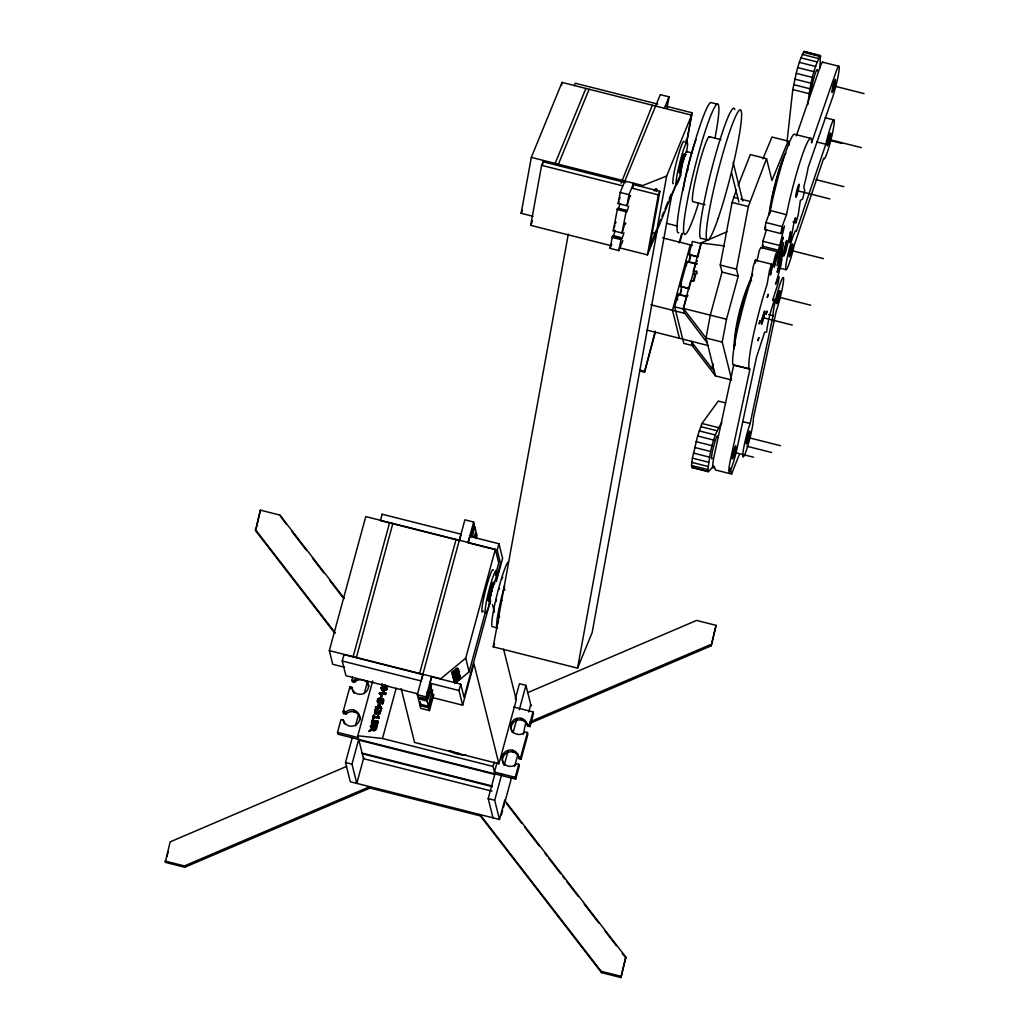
<?xml version="1.0" encoding="UTF-8"?>
<svg xmlns="http://www.w3.org/2000/svg" width="1029" height="1029" viewBox="0 0 1029 1029"><rect width="100%" height="100%" fill="white"/><g stroke="black" fill="none" stroke-linecap="round" stroke-linejoin="round"><path stroke-width="1.5" d="M494.795 582.813C490.756 580.009 486.91 604.126 489.289 599.804M489.984 601.206L488.338 600.64L490.331 601.219L490.267 597.875L488.646 597.463M493.328 583.713L493.135 582.44M685.828 154.594C680.606 154.247 679.68 169.129 679.796 172.357M679.307 171.457L680.928 171.869M684.298 154.762L684.311 154.401M656.283 190.982L655.975 190.018L654.804 190.828M456.079 676.194L454.188 678.034M458.522 674.728L459.14 673.583L457.918 674.252L459.024 674.805L458.278 675.731L457.326 676.31L456.709 675.577L458.497 674.342L457.429 672.966C462.162 667.088 449.467 679.436 454.406 675.358C449.094 682.034 465.442 665.866 455.525 674.947C459.667 677.018 450.625 681.417 455.114 677.622M713.663 465.957L708.364 471.694L692.144 467.603L691.501 465.455L692.401 458.149L697.623 436.013L701.971 423.459L718.306 401.066L725.677 402.931M708.364 471.694L707.849 471.346C709.457 454.715 712.415 436.669 721.818 422.585M819.959 67.94L820.383 55.553L804.163 51.45C797.539 62.885 795.649 76.725 792.793 89.549L787.044 141.5M623.934 232.747A8.399 0.823 -75.8 0 1 621.31 238.355L612.551 236.143A8.399 0.823 -75.8 0 0 615.175 230.535M621.31 238.355L618.789 250.574L610.03 248.362L612.564 236.065M680.156 166.248L681.777 166.659L680.992 171.187L679.372 170.775M766.502 229.557L762.926 241.288L762.399 246.201L778.619 250.291L783.262 237.094L778.426 257.327L778.696 259.591L783.674 242.78L780.072 260.954L781.114 260.26L786.683 240.503L783.905 255.784L780.947 255.038M778.619 250.291L784.497 225.968L780.882 233.57L764.676 229.467L765.923 222.508L770.322 210.495A54.293 5.338 -75.8 0 1 794.62 134.297L810.826 138.388M807.791 104.675C809.759 88.018 812.473 70.409 820.383 55.553M755.093 263.205L755.44 260.118L771.66 264.209L770.438 275.052L775.403 255.051L777.049 251.629L760.83 247.526L759.183 250.947L756.932 261.186M656.926 190.687L656.965 189.902A2.405 1.338 -52.6 0 0 656.541 189.22L654.251 190.609M628.706 206.134A8.399 0.823 -75.8 0 1 627.587 209.723L627.085 210.971A8.399 0.823 -75.8 0 1 626.288 210.739L617.541 208.527A8.399 0.823 -75.8 0 0 618.326 208.758L618.828 207.511A8.399 0.823 -75.8 0 0 619.96 203.909M372.369 724.596L373.244 724.686A1.878 1.389 -63.1 0 0 374.016 724.377A2.109 1.569 -63.1 0 0 374.826 723.4L375.186 721.689L376.833 721.985L376.009 724.995L377.154 725.316L378.235 721.368L374.8 720.802L374.144 723.168L373.025 723.696M372.511 724.673L371.34 723.091L372.305 720.223C370.993 722.049 374.569 727.053 375.276 721.046L374.8 720.802M780.882 233.57L782.143 226.612L786.529 214.598A54.293 5.338 -75.8 0 1 801.81 156.537A54.293 5.338 -75.8 0 1 811.598 140.973L811.534 142.89L835.87 72.313A19.525 1.917 -75.8 0 1 838.931 71.245A19.525 1.917 -75.8 0 1 832.345 97.999L808.189 167.315A28.799 2.83 -75.8 0 1 803.803 186.892L804.755 190.674L802.607 198.996L800.356 200.423L798.182 215.125L795.919 222.74L792.973 221.994M533.073 216.309L521.15 213.286L531.324 157.373L562.04 82.41L691.604 115.158L686.51 143.121M610.094 245.416L530.694 225.351L541.614 165.335L543.08 161.772L625.581 182.622M542.515 164.884L543.08 161.772M561.474 85.51L562.04 82.41M679.32 177.117L671.59 195.973L592.189 632.449L577.565 668.143L493.238 646.829L568.317 234.072M621.079 183.303L652.36 105.241M625.722 223.807A8.399 0.823 -75.8 0 0 622.558 231.538L621.992 232.991L613.233 230.766L617.554 208.372M630.674 195.986A8.399 0.823 -75.8 0 0 629.864 196.629L629.375 197.877A8.399 0.823 -75.8 0 0 627.677 203.575L626.944 205.761L618.185 203.549L620.204 192.449L660.284 94.642L669.043 96.855L667.036 107.865M621.992 232.991L626.314 210.585M626.944 205.761L628.963 194.661L633.645 183.239L632.796 187.895M619.432 247.783L647.447 254.87L658.367 194.854L659.833 191.278L633.362 184.59M659.833 191.278L649.904 245.841L656.528 229.673M652.013 233.724L656.489 231.949L666.663 176.023L691.604 115.158M577.565 668.143L656.965 231.666L647.447 254.87M685.726 142.825L686.292 139.7M686.562 142.761L692.015 112.753L665.544 106.064M777.049 251.629L774.181 267.193L779.673 247.848L780.689 247.294L777.011 265.688L781.886 249.365L782.117 251.745L777.152 272.312L781.731 259.424L781.165 264.44L775.66 284.236L779.249 276.75L777.963 283.772L772.547 300.429L774.747 299.182C770.914 310.231 767.904 320.585 766.592 332.148L764.676 332.11L756.482 357.269L737.394 446.908A19.525 1.917 -75.8 0 1 730.14 470.999A19.525 1.917 -75.8 0 1 730.551 459.307L749.974 369.025L733.253 365.102A54.293 5.338 -75.8 0 1 736.378 334.682A42.06 4.129 -75.8 0 1 739.98 319.183A54.293 5.338 -75.8 0 1 750.823 280.454L753.357 265.971L755.44 260.118M731.31 378.479L722.242 342.104L726.513 319.222L738.23 276.171L736.481 269.161L748.327 206.533L766.541 158.685L750.321 154.582L738.14 185.503M731.683 379.997L715.464 375.894L706.023 338.014L710.306 315.131L722.011 272.068L720.261 265.058L732.108 202.443L736.404 189.928M488.852 596.241L490.473 596.64L491.36 592.627L489.74 592.215M496.004 601.553L496.505 599.573M504.557 590.209L504.699 589.115L504.3 589.977M687.861 169.258L687.899 170.119M687.719 296.005L687.861 295.246M375.302 721.818L375.302 723.631A2.109 1.569 -63.1 0 1 374.492 724.622A1.878 1.389 -63.1 0 1 373.72 724.93L372.035 724.429M377.862 715.798L377.502 717.097L378.389 715.85L379.058 718.409L373.411 717.586L373.54 719.104L373.411 717.586M378.389 715.85L378.904 717.496M381.849 683.938C380.498 686.767 385.155 688.105 385.566 684.928M382.325 684.182L383.058 686.819M750.141 423.498L773.088 315.71A20.117 1.981 -75.8 0 1 778.631 288.442A20.117 1.981 -75.8 0 1 783.493 281.11A20.117 1.981 -75.8 0 1 776.265 310.925L753.305 418.726A20.117 1.981 -75.8 0 1 747.761 445.981A20.117 1.981 -75.8 0 1 742.899 453.313A20.117 1.981 -75.8 0 1 750.141 423.498L742.771 421.646M748.507 368.652L733.754 364.922L714.332 455.217A19.525 1.917 -75.8 0 0 713.92 466.896M656.283 190.789L656.438 189.503A2.405 1.338 -52.6 0 0 656.013 188.821L653.904 189.928M761.627 324.058L764.534 311.298L764.225 311.877A6.727 0.656 -75.8 0 0 761.884 319.865A6.727 0.656 -75.8 0 0 761.627 324.058L761.936 323.479A6.727 0.656 -75.8 0 0 764.264 315.491A6.727 0.656 -75.8 0 0 764.534 311.298M502.152 578.825L502.692 576.96M613.798 229.326L613.233 230.766M680.298 165.643L681.918 166.042L682.716 162.749L681.095 162.338M678.15 293.947L674.651 306.822L683.41 309.047L686.909 296.159L678.24 294.551A8.399 0.823 -75.8 0 0 677.854 296.468M490.782 588.356L492.402 588.755L491.45 592.305L489.817 591.894M618.931 201.362L618.185 203.549M687.128 261.739C706.769 266.652 692.941 261.893 687.063 261.996A8.399 0.823 -75.8 0 0 686.343 265.701M499.142 617.914L499.579 616.41M762.296 248.285L763.068 245.262M681.327 161.45C683.333 163.457 684.98 157.81 682.163 158.595M352.162 738.012L345.5 762.515L350.297 781.757L499.477 819.483L504.686 800.33L625.825 957.073L620.95 977.55L601.489 972.637L480.35 815.894L370.08 788.021L184.744 867.267L165.283 862.353L170.158 841.876L346.67 766.386M334.657 633.015L255.526 530.63L260.401 510.152L279.862 515.066L344.342 598.492M166.891 856.462L168.087 852.051M256.324 527.684L260.401 510.152M344.651 667.294L332.727 664.284L329.319 650.611L365.771 516.584L495.335 549.345L498.743 563.017L495.399 575.275M342.258 661.017L343.995 654.637L422.958 674.6L421.221 680.979L342.258 661.017L345.911 675.693L417.53 693.79M353.153 656.643L389.618 522.616M356.407 657.454L392.859 523.439M513.754 707.026L533.022 711.901L533.472 713.702L529.974 726.59L527.633 725.998L527.17 724.056A8.399 8.232 -14 0 0 515.516 718.847A8.399 8.232 -14 0 0 512.185 731.066A8.399 8.232 -14 0 0 524.996 732.031L527.427 732.481L527.877 734.282L521.098 759.196L519.105 758.695L518.642 756.637A8.399 8.232 -14 0 0 513.227 750.398L511.079 749.974A8.399 8.232 -14 0 0 507.541 765.962L509.689 766.399A8.399 8.232 -14 0 0 515.799 764.418L516.429 763.737L518.77 764.315L519.208 766.116L515.683 779.12L337.949 734.179L337.499 732.378L341.011 719.503L343.339 720.081L343.815 722.024A8.399 8.232 -14 0 0 344.651 724.004M360.304 719.721A8.399 8.232 -14 0 0 345.976 714.049L343.557 713.599L343.107 711.798L349.886 686.883L351.879 687.385L352.342 689.443A8.399 8.232 -14 0 0 354.195 693.276M368.858 686.356A8.399 8.232 -14 0 0 363.43 680.118L361.295 679.68A8.399 8.232 -14 0 0 355.172 681.661L354.542 682.343L352.214 681.764L352.548 677.069M343.557 713.599L344.355 710.666M355.494 725.767L358.414 715.039M364.24 693.597L367.585 681.339M491.978 791.147L363.507 758.669L357.796 735.748L372.691 680.979M363.867 757.37L356.78 783.403L351.982 764.161L358.645 739.658M369.077 731.285L372.614 726.924L370.324 726.667L370.594 725.715L376.807 726.603C377.643 729.548 372.961 733.008 372.266 729.008L369.077 731.285L372.742 729.239C373.373 733.008 376.961 728.185 376.331 726.358M373.54 719.104L372.472 718.795L373.424 715.296L374.492 715.605L374.132 716.904L377.977 717.342M375.482 707.72L377.939 708.184L375.482 707.72L375.739 706.794L378.183 707.257L378.582 703.836L377.72 707.013M384.537 693.199L381.836 690.382L386.184 689.134L381.232 688.594L381 687.449L387.213 688.337L386.865 689.636L382.698 690.832L385.901 693.16L385.541 694.485L379.328 693.61L379.585 692.658L385.013 693.443M369.552 731.516L372.794 728.262L372.614 726.924M373.09 727.169L370.8 726.911L370.594 725.715M372.948 719.039L373.424 715.296M375.958 707.952L375.739 706.794M379.804 693.855L379.585 692.658M381.232 688.594L381 687.449M374.132 716.904L374.016 715.361M380.987 710.332C379.006 709.251 379.933 713.804 377.63 713.238A1.634 1.209 -63.1 0 1 376.73 714.01L375.212 713.753A2.354 1.749 -63.1 0 1 374.466 713.058L375.302 709.315C375.006 710.898 374.942 715.194 378.093 711.129C378.711 715.541 380.125 711.013 380.987 710.332L379.817 713.985L377.154 713.007A1.634 1.209 -63.1 0 1 376.254 713.766L375.572 713.843M382.711 699.064C378.672 703.399 377.36 703.154 378.389 698.331C374.62 702.434 380.177 705.598 381.399 699.99C385.013 701.045 380.37 706.023 382.389 699.964M372.987 723.786L373.591 720.557L372.305 720.223M377.128 712.93L375.508 712.377L376.112 709.405M378.621 702.447L379.354 698.434M377.707 709.032L378.556 708.248L377.707 709.032L377.463 707.939M380.434 697.726L381.167 695.012L381.875 695.089L381.605 698.048L380.434 697.726L381.605 698.048M380.91 697.971L381.167 695.012M381.129 697.803L381.875 695.089M373.244 727.001C371.199 729.947 376.395 731.092 375.894 727.477L373.244 727.001L375.894 727.477M381.052 707.566L378.801 707.322L378.994 704.659L381.052 707.566L379.469 704.904M377.45 711.065L377.321 712.775M373.72 727.246L373.746 729.754M378.093 711.129L378.44 714.1M381.386 703.334L382.749 703.746L383.843 700.685A2.405 1.788 -63.1 0 0 383.534 699.54L382.569 698.897M387.843 686.086L386.377 686.948L386.595 685.803M375.418 727.246L373.771 729.677M381.836 703.656L382.749 703.746M386.377 686.948L387.071 686.047M376.833 721.985L376.009 724.995M377.759 721.136L377.154 725.316M379.392 703.926L381.708 708.595L378.582 703.836M385.541 694.485L385.901 693.16M386.389 689.391L386.75 688.092M357.796 735.748L382.479 738.5L396.139 688.298M419.626 673.442L456.091 539.428M430.855 683.976A8.399 0.823 -75.8 0 0 429.234 688.825L428.669 690.922A8.399 0.823 -75.8 0 0 427.447 696.749L426.752 699.617L417.993 697.405L417.324 694.691L464.889 519.825L473.649 522.037L474.318 524.726L473.7 527.015A8.399 0.823 -75.8 0 0 470.562 537.331M432.797 690.073A8.399 0.823 -75.8 0 0 429.042 703.887L428.411 706.267L419.652 704.055L418.353 698.845L418.893 696.89M419.652 704.055L420.282 701.778M433.852 694.524L429.492 710.576L420.732 708.364L420.064 705.662L420.707 703.347M426.752 699.617L426.07 696.903L431.627 676.477M468.092 542.45L473.649 522.037M433.299 696.53L429.981 683.192L431.717 676.812L460.748 684.144L464.079 697.495L489.212 605.065M428.411 706.267L427.112 701.058L427.652 699.103A8.399 0.823 -75.8 0 0 429.698 693.469L430.263 691.372A8.399 0.823 -75.8 0 0 431.485 685.546M429.492 710.576L428.81 707.875L429.44 705.585A8.399 0.823 -75.8 0 0 432.579 695.27M476.26 538.63L477.057 535.71L476.376 532.996L475.681 535.852A8.399 0.823 -75.8 0 1 475.385 537.575M454.869 683.616L469.134 671.821L465.725 658.148L495.335 549.345M433.093 697.726L462.664 705.199L459.011 690.536L460.748 684.144M497.213 550.129L498.936 543.749L469.906 536.405L468.169 542.785L497.213 550.129L500.531 563.468L495.927 580.407M469.134 671.821L485.392 612.062M462.664 705.199L473.957 663.718L498.898 763.775L414.571 742.449L401.143 688.581M496.338 581.462L502.602 558.425L498.936 543.749M497.47 624.629L498.563 620.641M358.877 740.095L495.09 774.528L493.084 766.464L494.319 761.897M496.994 762.798L494.473 772.072L515.233 777.307L515.683 779.12M492.994 817.836L488.196 798.594L495.283 772.56M515.285 699.038L519.452 683.719L525.935 685.365L531.067 705.933M498.898 763.775L516.262 699.952L503.593 649.158M499.477 819.483L494.679 800.24L501.766 774.194M504.261 765.01L508.017 751.221M513.021 732.841L516.764 719.052M519.272 709.869L525.935 685.365M528.726 711.965L530.732 704.608M501.419 814.917L502.615 810.505M503.413 807.559L504.622 803.134M511.683 777.165L505.02 801.668L504.686 800.33M514.603 766.438L517.934 754.18M523.349 734.269L525.523 723.747M515.233 777.307L518.77 764.315M521.098 759.196L520.648 757.395L527.427 732.481M529.974 726.59L529.523 724.789L533.022 711.901M639.948 371.019L644.527 372.176L655.164 331.158M679.153 242.973L681.674 233.737M644.527 372.176L655.332 332.457M679.86 242.329L682.343 233.171M690.266 244.863L672.464 310.282L679.449 338.297M689.121 288.93L680.246 286.242L687.025 261.327M688.915 254.407L692.44 241.416L701.199 243.629L697.791 257.096L688.915 254.407L697.662 256.62M680.259 294.358L681.507 289.805M688.954 262.421L691.025 254.806M694.511 275.155L693.443 270.884L701.032 242.96L727.233 231.679M689.404 286.988L695.784 263.54M693.16 281.367L695.231 273.753M693.443 270.884L696.582 271.283L693.97 280.853L690.832 280.454L683.243 308.378L684.465 313.305L650.881 304.816M714.242 370.954L711.849 368.292L713.084 363.751M735.079 344.175L733.857 348.664C734.835 323.453 742.192 297.227 752.726 274.241M620.95 977.55L625.825 957.073M530.269 723.194L711.193 645.826L716.068 625.349L696.607 620.423L527.453 692.761M711.193 645.826L716.068 625.349M499.322 589.154L499.554 588.395M696.955 261.649L697.186 260.839M491.026 587.508C492.891 589.476 494.563 584.511 491.746 585.295M683.217 155.572L684.838 155.984L684.015 158.312L682.394 157.9M680.362 286.718L680.413 286.577A8.399 0.823 -75.8 0 1 681.674 283.875M689.031 254.883L689.263 254.176A8.399 0.823 -75.8 0 1 689.752 252.928M825.811 144.24L796.253 231.435A20.117 1.981 -75.8 0 0 789.475 248.233A20.117 1.981 -75.8 0 0 786.285 269.662A20.117 1.981 -75.8 0 0 794.169 245.429L823.727 158.222A20.117 1.981 -75.8 0 0 830.519 141.423A20.117 1.981 -75.8 0 0 833.709 119.994A20.117 1.981 -75.8 0 0 825.811 144.24L816.962 142.002M796.343 135.789L819.65 68.21A19.525 1.917 -75.8 0 1 822.943 62.589M771.66 264.209L769.576 270.074L767.042 284.557A54.293 5.338 -75.8 0 0 756.186 323.273A42.06 4.129 -75.8 0 0 752.598 338.785A54.293 5.338 -75.8 0 0 749.472 369.192M492.788 582.813L494.409 583.224L493.663 584.909L492.042 584.511M714.55 466.973L715.361 469.957L731.58 474.047L739.221 454.728M521.15 213.286L522.359 210.353M574.285 85.613L575.262 83.233L657.763 104.096M555.171 163.392L585.887 88.443M530.694 225.351L532.495 220.952M558.413 164.216L589.128 89.253M664.361 108.277L669.043 96.855M610.03 248.362L611.792 244.079M618.789 250.574L622.879 240.58M690.549 116.328L692.015 112.753M658.946 223.795L660.747 219.383M661.956 216.45L663.756 212.038M664.966 209.093L667.975 201.748M669.184 198.803L670.985 194.404M656.489 231.949L676.567 182.956M493.238 646.829L494.46 643.858M762.939 158.903L771.93 137.024L788.137 141.127L789.153 145.192M788.137 141.127L771.969 180.499L766.541 158.685M764.676 229.467L765.872 226.907M783.905 255.784L785.577 252.246L790.581 231.769L789.41 242.497C791.815 240.876 795.7 204.925 795.919 222.74M456.387 676.323L457.455 675.629M385.09 684.684L382.904 686.665M384.936 684.517L384.409 685.494M387.367 685.841L385.901 686.716M457.017 679.333L459.204 677.519L457.017 679.333C458.059 681.622 461.262 677.635 458.921 676.439L459.577 677.661L460.259 677.095L459.551 675.68C449.956 681.288 454.381 682.934 457.416 677.764C459.731 679.449 451.782 683.359 455.268 680.156C452.426 679.372 461.404 677.391 455.268 680.169M455.615 677.97L454.432 678.728L454.213 677.262L453.776 678.574M452.065 672.066C451.988 675.744 457.712 665.017 457.082 670.085C460.182 664.618 451.461 676.722 453.03 671.255L452.065 672.066L452.567 672.657C452.053 676.297 458.239 666.702 457.069 670.072M452.927 675.551L453.223 676.375M372.781 720.467L372.228 724.429M376.588 709.637L375.276 710.422L374.929 713.303A2.354 1.749 -63.1 0 0 375.688 713.997M456.567 669.493C460.027 664.194 451.036 674.921 453.03 671.268M379.83 698.678L378.865 698.575C375.225 703.887 380.717 704.569 382.531 700.054M382.273 703.514L383.367 700.44A2.405 1.788 -63.1 0 0 383.058 699.296M384.177 684.864L383.045 685.661L382.415 684.928M762.077 319.041L764.084 316.315M345.873 714.19L345.525 712.248A8.399 8.232 -14 0 1 358.336 713.213A8.399 8.232 -14 0 1 355.018 725.432A8.399 8.232 -14 0 1 343.364 720.223L343.339 720.081M454.406 675.358C451.024 679.899 466.407 664.49 455.654 675.448M692.144 467.603L693.019 466.51M459.5 678.047L459.822 676.773L454.059 681.764M456.156 676.632L455.461 677.326M455.101 681.854L457.622 679.654M459.822 676.773L460.207 678.394L454.818 683.32L456.876 680.452L454.574 682.368L454.021 681.571M354.542 682.343L354.722 679.86A8.399 8.232 -14 0 1 356.574 678.677M454.972 681.674L456.374 679.86L456.94 680.683M455.963 677.918L459.706 674.265L458.419 674.844M455.384 674.664L454.149 675.757M455.86 671.32L458.085 669.776L458.587 670.381L455.268 672.683L455.95 673.866L455.242 674.458L454.586 673.288C464.671 662.727 452.747 676.529 452.027 673.571L457.828 668.773L458.407 669.635M457.069 669.622L457.583 670.213L454.303 673.545L457.802 671.114L457.3 670.522L453.789 672.94M679.462 172.64L680.941 172.743M465.725 658.148L440.772 678.78L329.319 650.611M452.567 672.657L453.532 671.86M453.442 676.143L452.297 674.664L457.583 670.213M452.336 674.857L458.085 669.776M458.587 670.381L452.85 675.448L457.802 671.114M455.242 674.458L455.808 673.3M455.525 674.947L456.246 676.413L455.628 676.928L454.857 675.294L459.346 673.416L458.368 672.22M453.082 677.802L455.024 675.963M453.03 677.609L453.583 678.407L456.181 675.217M456.76 674.767L458.831 672.825L456.735 674.021M455.114 676.336L455.693 675.641M456.053 676.104L459.346 673.416M456.593 676.786L457.236 676.233M453.66 680.118L454.059 678.896L454.162 680.722C457.493 676.4 459.577 674.767 459.924 675.641M458.021 675.95C459.616 675.629 454.625 677.879 454.059 678.896M454.252 679.629L456.271 677.635M457.069 678.741L460.053 676.272M454.522 682.163L460.336 677.365M457.519 679.925L459.719 678.111M427.652 699.103L420.346 697.25M456.027 675.538L457.918 674.265M654.778 189.838L655.679 189.76M164.949 861.016L184.41 865.942L369.758 786.683L370.08 788.021M529.935 721.856L710.859 644.488M666.663 176.023L642.778 185.542L531.324 157.373M386.865 689.636L382.698 690.832M381.836 690.382L386.184 689.134M378.505 702.357L381.335 699L383.315 699.296M378.389 714.01L380.048 712.853L380.511 710.1M381.476 687.694L387.213 688.337M380.756 688.35L385.708 688.903M380.061 692.89L383.778 693.302M379.328 693.61L385.065 694.253M381.643 695.257L382.351 695.334M379.058 704.08L379.868 704.17M380.576 707.335L378.801 707.322M376.215 707.039L378.183 707.257M378.08 708.003L381.232 708.364M378.556 708.248L381.708 708.595M377.231 708.788L378.325 709.097M373.656 716.66L377.502 717.097M375.276 721.046L378.235 721.368M375.778 722.062L377.309 722.229M371.07 725.959L376.807 726.603M724.313 245.931L701.032 242.96L701.199 243.629M820.82 56.222L804.163 51.45M803.379 52.235L819.586 56.325M802.26 54.408L818.479 58.512M822.544 62.139L838.764 66.229M800.909 57.868L817.129 61.959M799.404 62.357L815.624 66.461M797.835 67.631L814.042 71.734M796.292 73.342L812.511 77.445M832.795 85.69L864.051 93.588M794.877 79.13L811.096 83.233M793.693 84.648L809.9 88.751M792.793 89.549L809 93.652M825.052 117.705L833.889 119.943M717.123 104.122L710.64 102.488A67.232 6.598 -75.8 0 0 687.025 171.213A67.232 6.598 -75.8 0 0 678.818 232.683M828.988 139.455L861.414 147.649M827.946 139.931L841.838 143.443M709.174 136.677L720.969 139.648M816.087 179.663L843.883 186.686M686.613 151.546L692.015 152.922M683.938 154.234L685.906 154.774L683.758 154.466M683.706 154.53L685.327 154.929M683.526 154.916L685.147 155.328M683.359 155.25L684.98 155.649M683.282 155.43L684.902 155.842M682.999 156.164L684.619 156.575M682.793 156.691L684.414 157.103M682.703 156.948L684.324 157.36M682.626 157.154L684.246 157.566M682.073 158.89L683.693 159.302M681.983 159.161L683.603 159.572M681.738 160.01L683.372 160.421M681.507 160.833L683.127 161.244M681.417 161.141L683.037 161.553M797.449 190.725L829.876 198.931M680.864 163.225L682.484 163.637M680.786 163.547L682.407 163.958M680.709 163.868L682.33 164.28M680.503 164.743L682.124 165.154M680.233 165.939L681.854 166.351M679.989 167.058L681.622 167.47M679.822 167.894L681.442 168.306M679.783 168.151L681.404 168.563M679.719 168.434L681.339 168.846M679.616 169.116L681.237 169.528M679.487 169.836L681.108 170.248M679.462 170.029L681.082 170.441M679.423 170.274L681.044 170.685M679.294 171.637L680.915 172.049M679.307 171.933L680.928 172.345M679.333 172.448L681.082 173.052M733.51 197.285L737.934 198.404M740.88 199.15L749.729 201.388M770.322 210.495L786.516 214.714M732.108 202.443L748.327 206.533M705.058 204.745L693.263 201.774A33.61 3.306 -75.8 0 1 698.434 166.775A33.61 3.306 -75.8 0 1 709.894 137.307M541.614 165.335L622.558 185.799M631.909 188.166L658.367 194.854M765.923 222.508L782.143 226.612M620.204 192.449L628.963 194.661M762.926 241.288L779.146 245.378M790.967 250.42L823.406 258.613M618.493 208.36L627.24 210.572M617.104 209.466L625.864 211.678M666.522 223.332L677.223 226.033M708.016 240.053L701.521 238.419A67.232 6.598 -75.8 0 1 711.875 168.422A67.232 6.598 -75.8 0 1 734.796 109.498M662.509 237.84L692.427 245.404M780.188 268.222L786.092 269.714M613.516 235.692L622.275 237.905M612.036 237.352L620.796 239.564M720.261 265.058L736.481 269.161M722.011 272.068L738.23 276.171M778.297 297.008L810.723 305.214M680.246 286.242L689.006 288.454M768.663 314.591L773.088 315.71M678.278 294.423L687.025 296.635M763.081 317.678L792.266 325.061M726.513 319.222L683.243 308.378L706.023 338.014L722.242 342.104M647.061 330.103L708.093 345.538M692.517 345.59L683.758 343.377L674.651 306.822M639.691 370.016L644.283 371.173M701.971 423.459L718.191 427.562M747.093 437.286L780.484 445.686M700.672 426.623L716.891 430.727M699.193 430.894L715.412 434.997M746.938 446.264L771.647 452.503M697.623 436.013L713.843 440.103M696.067 441.647L712.287 445.75M733.124 452.065L753.511 457.21M694.626 447.461L710.833 451.551M693.379 453.069L709.586 457.172M692.401 458.149L708.608 462.24M691.758 462.368L707.978 466.459M691.501 465.455L707.708 469.558M691.629 467.243L707.849 471.346M469.494 535.723L472.414 536.456A8.399 0.823 -75.8 0 0 474.086 528.713L474.716 526.333L476.015 531.543L475.488 533.511A8.399 0.823 -75.8 0 0 474.009 537.189M492.852 582.697L494.589 582.993M492.557 583.263L494.19 583.662M492.389 583.584L494.01 583.996M492.312 583.777L493.946 584.189M492.248 583.919L493.869 584.331M491.823 585.038L493.444 585.45M491.669 585.501L493.29 585.913M491.425 586.247L493.045 586.659M491.193 586.942L492.814 587.353M491.103 587.237L492.724 587.649M490.537 589.18L492.158 589.591M490.447 589.488L492.068 589.9M490.37 589.797L491.991 590.209M490.138 590.685L491.759 591.096M489.894 591.572L491.515 591.984M489.534 593.09L491.155 593.501M489.328 593.977L490.949 594.389M489.264 594.286L490.884 594.698M489.187 594.595L490.807 595.006M489.032 595.405L490.653 595.817M488.814 596.498L490.434 596.897M488.749 596.781L490.37 597.193M488.518 598.183L490.138 598.595M488.492 598.376L490.126 598.788M488.453 598.621L490.087 599.032M488.415 599.122L490.036 599.534M488.351 599.675L489.971 600.087M488.338 599.804L489.971 600.216M488.325 599.984L489.945 600.396M488.338 600.28L490.55 600.936L488.826 600.704M429.981 683.192L459.011 690.536M426.958 692.067L429.878 692.8M417.324 694.691L426.07 696.903M351.764 679.963L354.092 680.542M527.182 724.197L529.523 724.789M418.353 698.845L427.112 701.058M420.064 705.662L428.81 707.875M343.107 711.798L345.422 712.39M518.655 756.894L520.648 757.395M382.479 738.5L493.084 766.464M337.499 732.378L358.259 737.626M362.118 753.099L492.145 785.976M362.285 753.768L492.312 786.645M345.5 762.515L351.982 764.161M488.196 798.594L494.679 800.24M480.35 815.894L480.016 814.556L601.168 971.299L620.616 976.212M379.264 717.663L379.058 718.409M460.259 677.095L459.551 675.68M455.95 673.866L455.294 672.709M454.175 679.372L454.754 680.233M453.467 679.397L454.162 680.722M506.975 804.189L521.626 823.149M524.558 826.943L539.209 845.902M545.074 853.491L547.029 856.025M548.984 858.546L560.702 873.711M562.657 876.245L564.612 878.766M566.567 881.3L578.298 896.465M584.15 904.054L598.814 923.013M604.666 930.602L616.397 945.767M622.249 953.343L626.159 958.398M286.049 523.993L279.862 515.066M291.914 531.569L306.578 550.528M312.43 558.117L324.161 573.282M330.013 580.87L342.721 597.296M255.192 529.292L335.3 632.938M684.311 312.649L707.257 342.94M691.617 341.988L711.849 368.292M715.464 375.894L692.684 346.258L691.449 341.319M729.947 468.092L731.58 474.047M733.137 162.363L742.758 200.964M731.555 172.679L738.861 202.018M696.582 271.283L697.16 273.624M601.168 971.299L601.489 972.637M503.773 588.717L504.184 590.389M521.24 718.293L521.677 720.094M492.467 604.525L494.383 612.216M512.532 750.27L512.982 752.07M349.886 686.883L350.336 688.684M353.642 710.036L354.092 711.836M184.41 865.942L184.744 867.267M527.62 725.857L527.633 725.998A8.399 8.232 -14 0 0 516.301 720.493A8.399 8.232 -14 0 0 512.249 732.262M519.105 758.695L519.092 758.437A8.399 8.232 -14 0 0 513.664 752.199L511.529 751.775A8.399 8.232 -14 0 0 504.429 765.37M351.879 687.385L351.892 687.642A8.399 8.232 -14 0 0 357.307 693.88L359.455 694.318A8.399 8.232 -14 0 0 366.556 680.709M698.562 203.086A67.232 6.598 -75.8 0 1 684.465 218.212A67.232 6.598 -75.8 0 1 709.688 118.348A67.232 6.598 -75.8 0 1 715.026 137.899M683.179 190.108A33.61 3.306 -75.8 0 1 696.003 139.751M614.339 227.203A8.399 0.823 -75.8 0 1 614.918 225.197M615.483 223.434A8.399 0.823 -75.8 0 1 615.998 222.045M619.484 199.266A8.399 0.823 -75.8 0 1 620.063 197.324M680.593 175.882A12.657 1.248 -75.8 0 1 682.471 162.479A12.657 1.248 -75.8 0 1 686.755 152.305M680.889 174.518A21.853 2.148 -75.8 0 1 676.323 179.548A21.853 2.148 -75.8 0 1 684.311 147.481A21.853 2.148 -75.8 0 1 686.562 151.752M673.39 183.689A21.853 2.148 -75.8 0 1 676.748 160.936A21.853 2.148 -75.8 0 1 684.208 141.783M508.519 561.602A33.61 3.306 -75.8 0 0 496.711 595.971A33.61 3.306 -75.8 0 0 492.608 626.7L497.483 627.934A33.61 3.306 -75.8 0 1 504.532 585.964M490.177 603.316A12.657 1.248 -75.8 0 1 491.103 592.434A12.657 1.248 -75.8 0 1 495.785 580.639M483.244 611.007A21.853 2.148 -75.8 0 1 485.096 592.061A21.853 2.148 -75.8 0 1 493.238 570.13M490.421 601.258A21.853 2.148 -75.8 0 1 485.264 608.666A21.853 2.148 -75.8 0 1 493.187 576.253A21.853 2.148 -75.8 0 1 495.592 580.099M466.06 755.119A33.61 32.902 -14 0 1 449.261 750.874M459.963 753.678A33.61 32.902 -14 0 1 450.29 750.553M735.182 345.217A33.61 3.306 -75.8 0 1 740.378 312.121A33.61 3.306 -75.8 0 1 751.569 280.21M681.52 287.554A8.399 0.823 -75.8 0 1 680.105 293.677M677.519 299.992A8.399 0.823 -75.8 0 1 677.596 298.088M690.395 254.497A8.399 0.823 -75.8 0 1 689.16 260.324M712.222 458.265A11.769 1.158 -75.8 0 1 713.663 446.354A11.769 1.158 -75.8 0 1 717.676 437.261M769.177 214.907A33.61 3.306 -75.8 0 1 776.329 179.136A33.61 3.306 -75.8 0 1 785.937 153.257M770.039 213.286A30.253 2.971 -75.8 0 1 770.232 209.684M770.528 207.253A30.253 2.971 -75.8 0 1 770.953 204.449M771.621 200.681A30.253 2.971 -75.8 0 1 772.162 197.954M772.445 196.552A30.253 2.971 -75.8 0 1 775.261 184.5M775.647 182.969A30.253 2.971 -75.8 0 1 777.281 176.962M777.692 175.509A30.253 2.971 -75.8 0 1 779.352 170.017M779.763 168.756A30.253 2.971 -75.8 0 1 783.403 159.096M811.482 92.391A11.769 1.158 -75.8 0 1 813.682 78.654A11.769 1.158 -75.8 0 1 817.348 70.821M767.312 297.368L768.174 294.384L767.312 297.368M498.358 616.603L499.168 613.76L498.358 616.603M500.814 603.097L501.625 600.254L500.814 603.097M759.132 323.685L759.955 320.842L759.132 323.685M757.987 340.56L758.81 337.718L757.987 340.56M766.193 314.115L767.004 311.272L766.193 314.115M382.183 514.23L380.447 520.61L459.423 540.572L461.159 534.192L382.183 514.23M718.126 218.418A67.232 6.598 -75.8 0 0 741.279 111.145A67.232 6.598 -75.8 0 0 712.364 195.317A67.232 6.598 -75.8 0 0 718.126 218.418M790.413 254.69A6.727 0.656 -75.8 0 0 792.703 244.014A6.727 0.656 -75.8 0 0 789.796 252.542A6.727 0.656 -75.8 0 0 790.413 254.69M828.538 143.378A6.727 0.656 -75.8 0 0 830.686 132.985A6.727 0.656 -75.8 0 0 827.728 141.989A6.727 0.656 -75.8 0 0 828.538 143.378M777.744 301.291A6.727 0.656 -75.8 0 0 780.021 290.615A6.727 0.656 -75.8 0 0 777.114 299.143A6.727 0.656 -75.8 0 0 777.744 301.291M747.62 441.428A6.727 0.656 -75.8 0 0 749.755 431.022A6.727 0.656 -75.8 0 0 746.797 440.026A6.727 0.656 -75.8 0 0 747.62 441.428M833.143 90.269A6.727 0.656 -75.8 0 0 835.458 79.542A6.727 0.656 -75.8 0 0 832.564 87.954A6.727 0.656 -75.8 0 0 833.143 90.269M796.986 194.725A6.727 0.656 -75.8 0 0 799.16 184.268A6.727 0.656 -75.8 0 0 796.202 193.182A6.727 0.656 -75.8 0 0 796.986 194.725M733.471 456.644A6.727 0.656 -75.8 0 0 735.786 445.917A6.727 0.656 -75.8 0 0 732.892 454.329A6.727 0.656 -75.8 0 0 733.471 456.644"/></g></svg>
